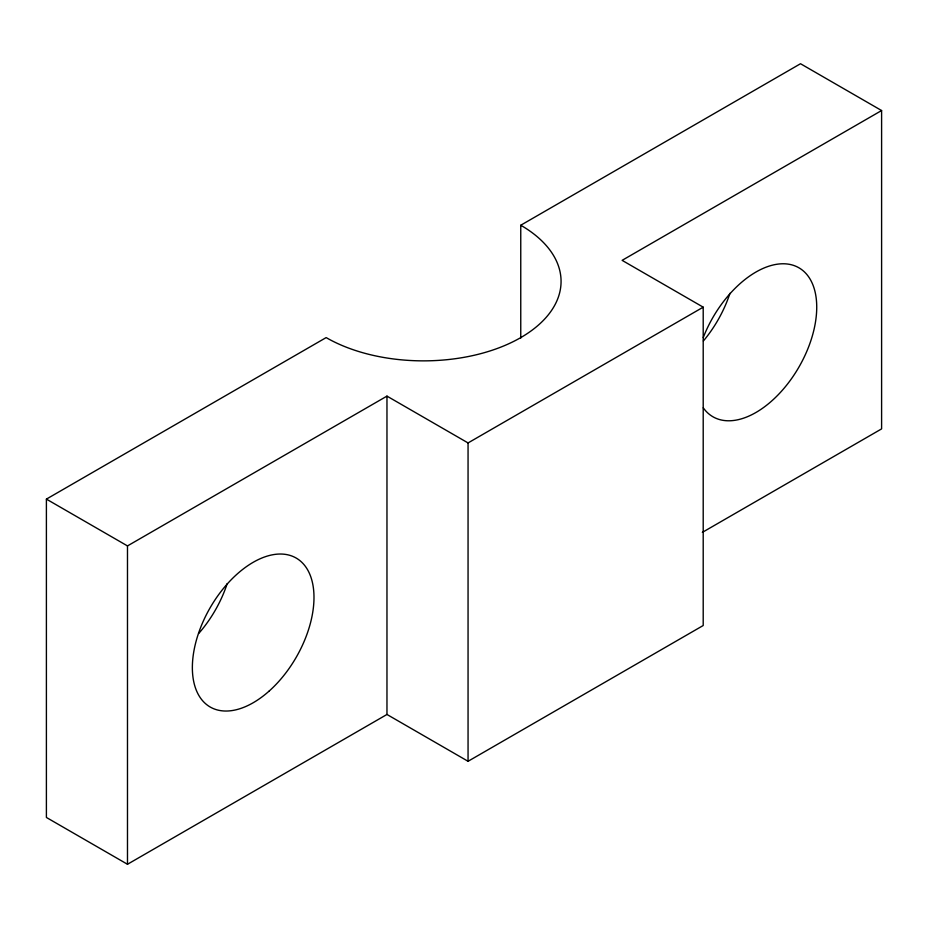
<?xml version="1.0" encoding="UTF-8"?>
<svg xmlns="http://www.w3.org/2000/svg" width="928" height="928" viewBox="0 0 928 928"><rect width="100%" height="100%" fill="white"/><g stroke="black" fill="none" stroke-linecap="round" stroke-linejoin="round"><path stroke-width="1.39" d="M881.6 110.536L622.12 260.35L703.204 307.168L703.204 625.518L468.06 761.285L386.964 714.467L127.484 864.27L46.4 817.464L46.4 499.113L326.157 337.595A137.611 79.448 0 0 0 520.759 337.595A137.611 79.448 0 0 0 520.759 225.237L800.516 63.73L881.6 110.536L881.6 428.887L702.345 532.382M46.4 499.113L127.484 545.919L386.964 396.117L468.06 442.934L703.204 307.168M520.759 225.237L520.759 338.105M468.06 442.934L468.06 761.285M386.964 396.117L386.964 714.467M127.484 545.919L127.484 864.27M227.198 583.596A86.002 49.66 -60 0 1 198.754 633.43M703.25 337.572A86.002 49.66 -60 0 1 795.006 265.918A86.002 49.66 -60 0 1 795.006 373.508A86.002 49.66 -60 0 1 703.25 407.798M729.942 293.341A86.002 49.66 -60 0 1 703.389 340.97M268.911 691.279A86.002 49.66 -60 0 0 296.171 558.053A86.002 49.66 -60 0 0 194.428 648.278A86.002 49.66 -60 0 0 268.911 691.279"/></g></svg>
